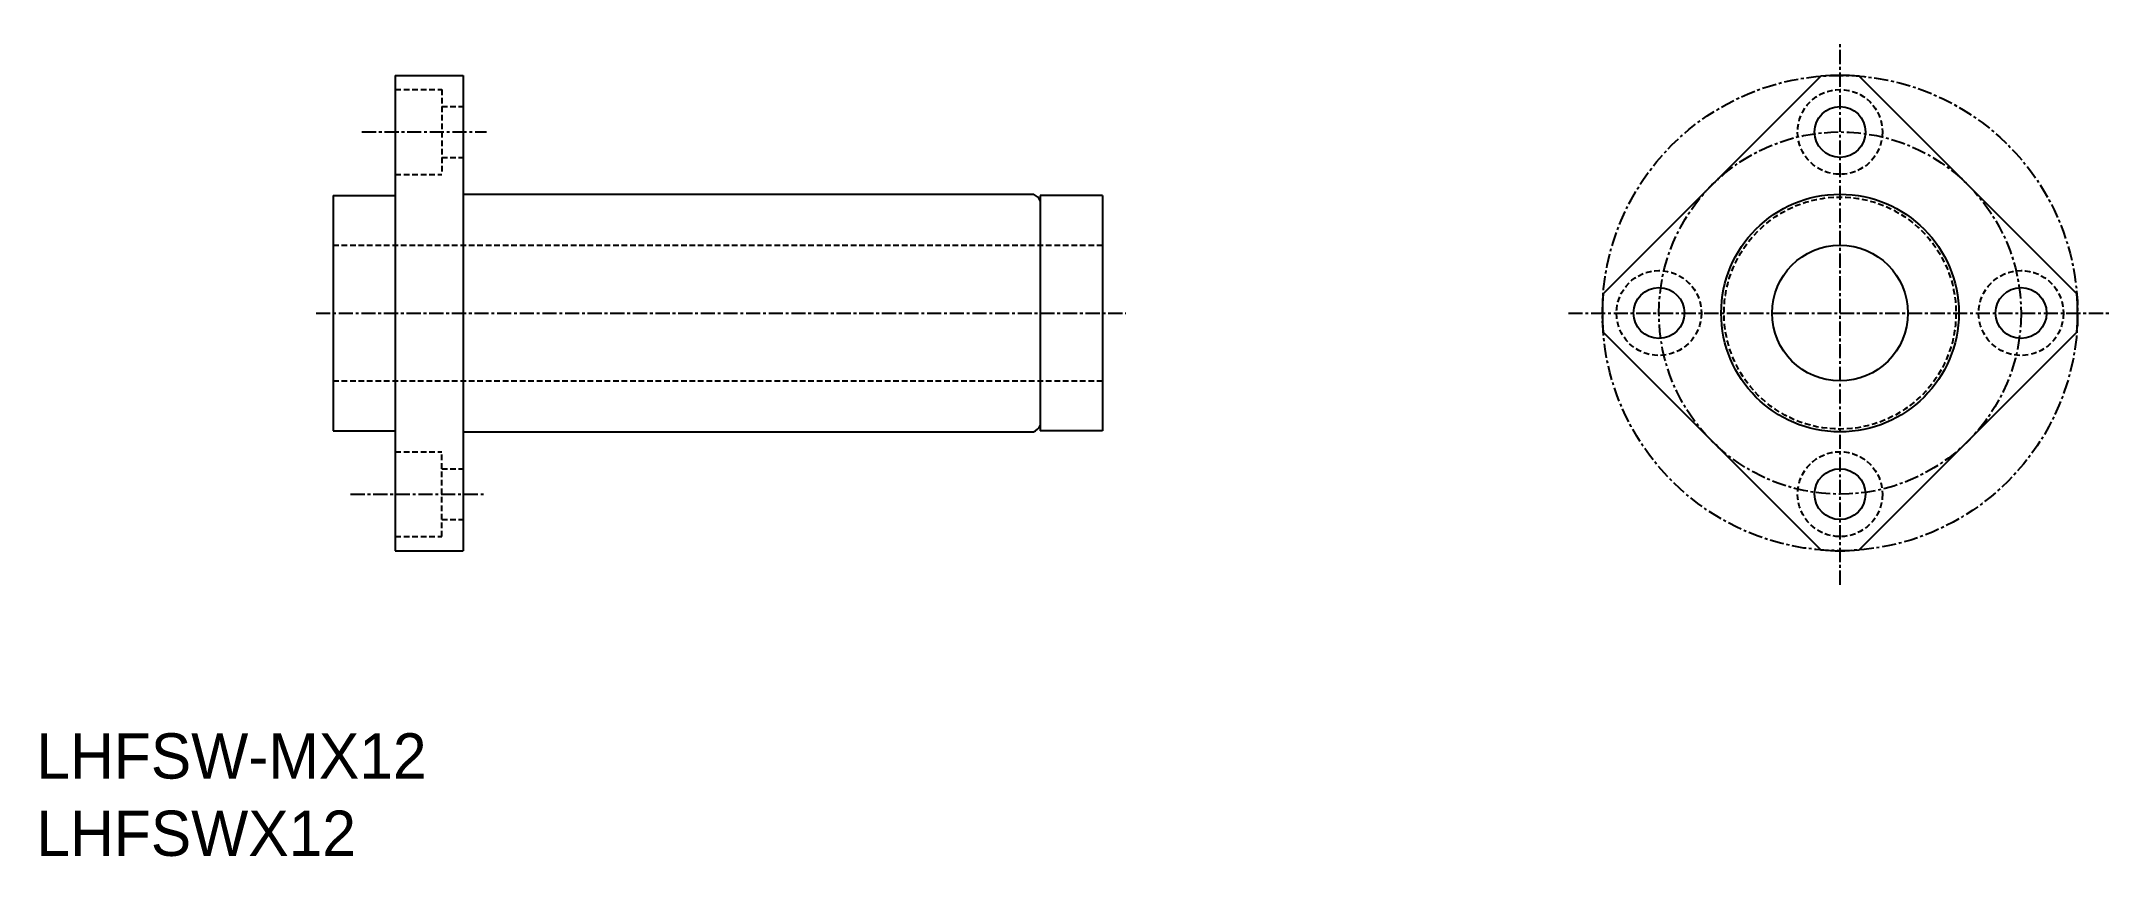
# Model space of a CAD drawing. Extents: x 184 to 367, y 138 to 210.
import ezdxf

# ---------------------------------------------------------------- set-up
doc = ezdxf.new("R2010")
doc.units = 0
doc.linetypes.add('CENTER', pattern=[2, 1.25, -0.25, 0.25, -0.25])
doc.linetypes.add('DASHED', pattern=[0.75, 0.5, -0.25])
doc.layers.get('0').update_dxf_attribs({"linetype": 'CONTINUOUS'})
doc.layers.add('CENTER', color=1, linetype='CENTER')

msp = doc.modelspace()

# ---------------------------------------------------------------- linework, layer by layer
at = {"color": 7, "linetype": 'CONTINUOUS'}
for p, q in [((215.32, 207.44), (215.32, 165.44)), ((215.32, 207.44), (221.32, 207.44)), ((221.32, 207.44), (221.32, 165.44)), ((341.29, 207.37), (322.06, 188.13)), ((363.92, 188.13), (344.69, 207.37)), ((209.82, 196.84), (209.82, 176.04)), ((209.82, 196.84), (215.32, 196.84)), ((221.32, 196.94), (271.72, 196.94)), ((272.32, 196.84), (272.32, 176.04)), ((277.82, 196.84), (272.32, 196.84)), ((277.82, 196.84), (277.82, 176.04)), ((341.29, 165.51), (322.06, 184.74)), ((363.92, 184.74), (344.69, 165.51)), ((209.82, 176.04), (215.32, 176.04)), ((221.32, 175.94), (271.72, 175.94)), ((277.82, 176.04), (272.32, 176.04)), ((215.32, 165.44), (221.32, 165.44))]:
    msp.add_line(p, q, dxfattribs=at)
at = {"color": 3, "linetype": 'DASHED'}
for p, q in [((215.32, 206.19), (219.42, 206.19)), ((219.42, 206.19), (219.42, 198.69)), ((219.42, 204.69), (221.32, 204.69)), ((219.42, 200.19), (221.32, 200.19)), ((215.32, 198.69), (219.42, 198.69)), ((209.82, 192.44), (277.82, 192.44)), ((209.82, 180.44), (277.82, 180.44)), ((215.32, 174.19), (219.42, 174.19)), ((219.42, 166.69), (219.42, 174.19)), ((219.42, 172.69), (221.32, 172.69)), ((215.32, 166.69), (219.42, 166.69)), ((219.42, 168.19), (221.32, 168.19))]:
    msp.add_line(p, q, dxfattribs=at)
for centre, radius in [((342.99, 202.44), 3.75), ((342.99, 186.44), 10.25), ((326.99, 186.44), 3.75), ((358.99, 186.44), 3.75), ((342.99, 170.44), 3.75)]:
    msp.add_circle(centre, radius, dxfattribs=at)
at = {"color": 7, "linetype": 'CONTINUOUS'}
for centre, radius in [((342.99, 202.44), 2.25), ((342.99, 186.44), 10.5), ((342.99, 186.44), 6), ((326.99, 186.44), 2.25), ((358.99, 186.44), 2.25), ((342.99, 170.44), 2.25)]:
    msp.add_circle(centre, radius, dxfattribs=at)
for centre, radius, start, end in [((342.99, 186.44), 21, 85.3676, 94.6324), ((271.17, 195.76), 1.3, 27.7958, 64.6683), ((342.99, 186.44), 21, 175.3676, 184.6324), ((342.99, 186.44), 21, 355.3676, 4.6324), ((271.17, 177.11), 1.3, 295.3317, 332.2042), ((342.99, 186.44), 21, 265.3676, 274.6324)]:
    msp.add_arc(centre, radius, start, end, dxfattribs=at)
at = {"layer": 'CENTER', "color": 1, "linetype": 'CENTER'}
for p, q in [((342.99, 162.44), (342.99, 210.44)), ((212.37, 202.44), (223.37, 202.44)), ((208.32, 186.44), (279.87, 186.44)), ((318.99, 186.44), (366.99, 186.44)), ((211.37, 170.44), (223.37, 170.44))]:
    msp.add_line(p, q, dxfattribs=at)
for radius in [21, 16]:
    msp.add_circle((342.99, 186.44), radius, dxfattribs=at)

# ---------------------------------------------------------------- texts
at = {"color": 7, "linetype": 'CONTINUOUS'}
for s, p in [('LHFSW-MX12', (183.61, 145.31)), ('LHFSWX12', (183.61, 138.48))]:
    msp.add_text(s, height=4, dxfattribs=at).set_placement(p)

doc.saveas('drawing.dxf')
